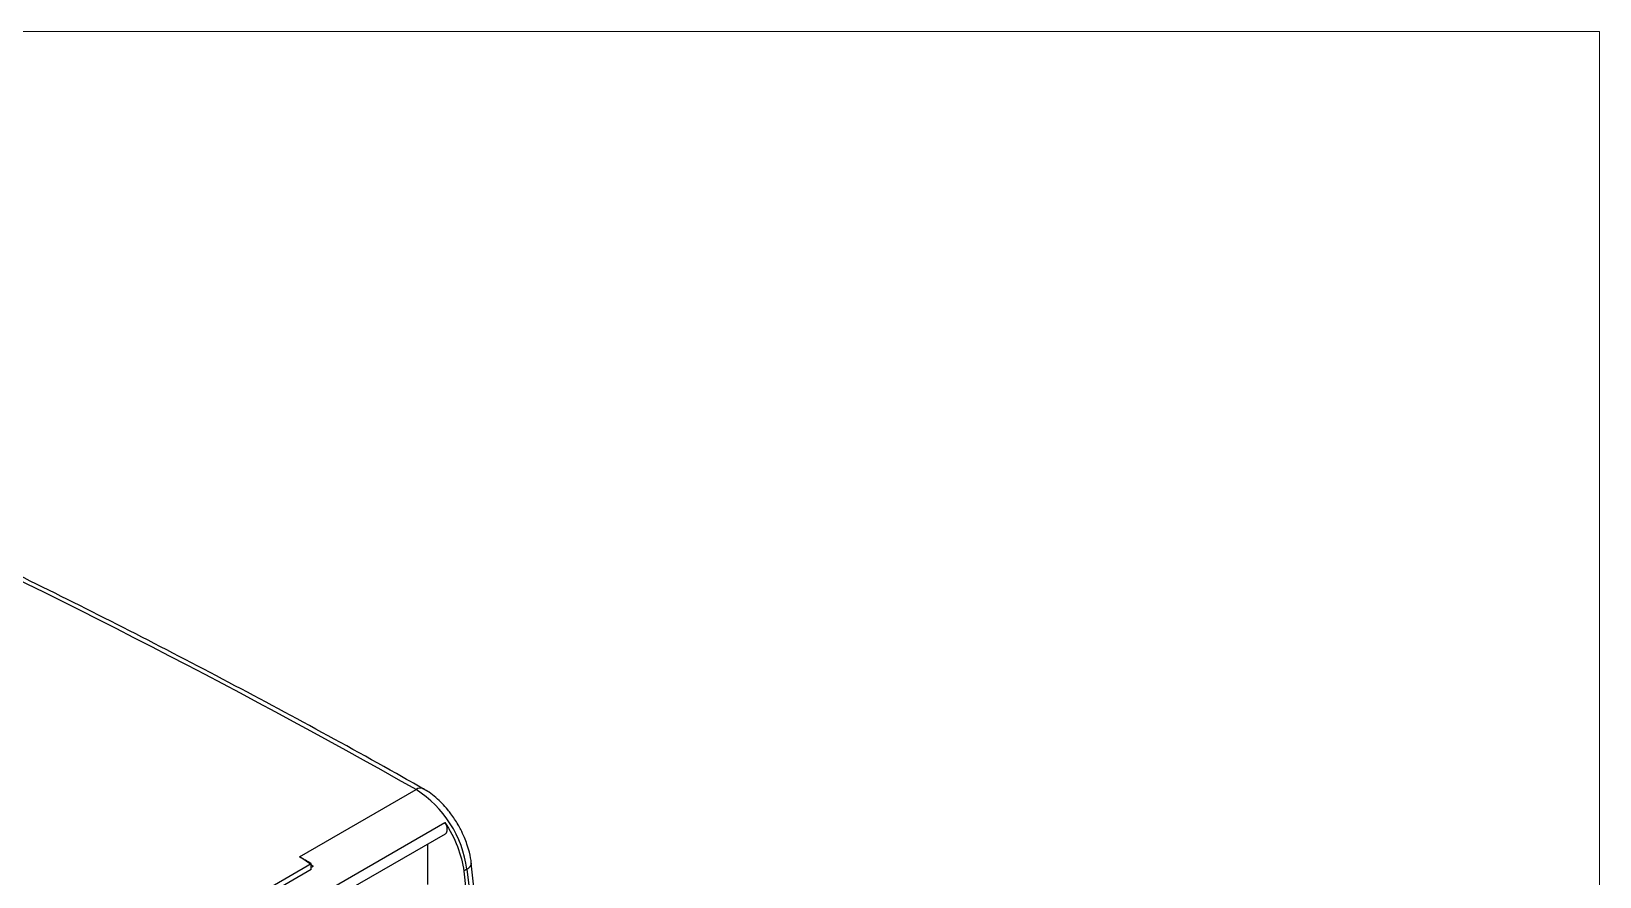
# Model space of a CAD drawing. Header units: millimetres. Extents: x 0 to 432, y 0 to 279.
# Drawn here: x 379.5 to 431.8, y 251.2 to 279.4 of the extents above; entities that cross this region are included whole.
import ezdxf

# ---------------------------------------------------------------- set-up
doc = ezdxf.new("R2010")
doc.units = ezdxf.units.MM
doc.linetypes.add('SLD-Solid', pattern=[0])

msp = doc.modelspace()

# ---------------------------------------------------------------- linework, layer by layer
at = {"color": 7, "linetype": 'SLD-Solid', "lineweight": 18}
for p in [(0, 279.4), (431.8, 0)]:
    msp.add_line(p, (431.8, 279.4), dxfattribs=at)
for p, q in [((388.426, 251.862), (392.315, 254.107)), ((381.822, 246.396), (393.278, 253.009)), ((389.422, 250.396), (393.298, 252.634)), ((392.705, 250.935), (392.705, 252.291)), ((394.346, 249.987), (394.155, 251.654)), ((385.002, 249.435), (388.82, 251.639)), ((388.821, 251.439), (385.204, 249.351)), ((388.878, 251.536), (388.821, 251.503)), ((394.013, 251.451), (393.907, 251.39)), ((393.907, 251.39), (394.039, 250.165)), ((394.013, 251.451), (394.171, 250.09))]:
    msp.add_line(p, q)
at = {"flags": 128}
msp.add_lwpolyline([(394.013, 251.451), (394.075, 251.494), (394.122, 251.54), (394.151, 251.588), (394.161, 251.637), (394.159, 251.655)], dxfattribs=at)
for centre, radius, start, end in [((264.697, 28.416), 259.273, 60.514, 65.23782), ((253.03, 21.681), 259.273, 60.514, 65.23782), ((392.461, 253.902), 0.252, 65.4807, 125.4902), ((390.308, 250.953), 3.738, 7.6495, 57.5367), ((387.092, 249.535), 2.682, 48.252, 60.1945), ((251.297, 8.811), 279.067, 60.47542, 60.56852)]:
    msp.add_arc(centre, radius, start, end)
for points, knots in [([(392.564, 254.126), (392.263, 254.298), (390.857, 255.1), (388.345, 256.471), (385.032, 258.238), (381.719, 259.941), (378.409, 261.58), (375.682, 262.891), (374.061, 263.632), (373.539, 263.87)], [0, 0, 0, 0, 0.047432, 0.221371, 0.39535, 0.569368, 0.743426, 0.917521, 1, 1, 1, 1]), ([(393.717, 252.935), (393.641, 253.058), (393.534, 253.231), (393.351, 253.464), (393.186, 253.65), (392.977, 253.846), (392.769, 254.011), (392.626, 254.093), (392.564, 254.129)], [0, 0, 0, 0, 0.24556, 0.345753, 0.510694, 0.679908, 0.859844, 1, 1, 1, 1]), ([(393.278, 253.009), (393.446, 252.759), (393.589, 252.485), (393.804, 251.932), (393.876, 251.653), (393.907, 251.39)], [0, 0, 0, 0, 0.5, 0.5, 1, 1, 1, 1]), ([(393.295, 252.636), (393.302, 252.639), (393.326, 252.65), (393.35, 252.694), (393.362, 252.762), (393.353, 252.843), (393.326, 252.929), (393.294, 252.983), (393.278, 253.009)], [0, 0, 0, 0, 0.08443, 0.267546, 0.45066, 0.633771, 0.816887, 1, 1, 1, 1]), ([(394.159, 251.652), (394.159, 251.654), (394.153, 251.771), (394.104, 251.984), (394.023, 252.268), (393.926, 252.522), (393.825, 252.741), (393.747, 252.881), (393.717, 252.935)], [0, 0, 0, 0, 0.003963, 0.280668, 0.485555, 0.658887, 0.867909, 1, 1, 1, 1]), ([(388.821, 251.439), (388.821, 251.449), (388.821, 251.472), (388.821, 251.508), (388.82, 251.548), (388.821, 251.595), (388.82, 251.624), (388.82, 251.639), (388.82, 251.639)], [0, 0, 0, 0, 0.134818, 0.287016, 0.458976, 0.677833, 0.991556, 1, 1, 1, 1])]:
    msp.add_open_spline(points, degree=3, knots=knots)

doc.saveas('drawing.dxf')
